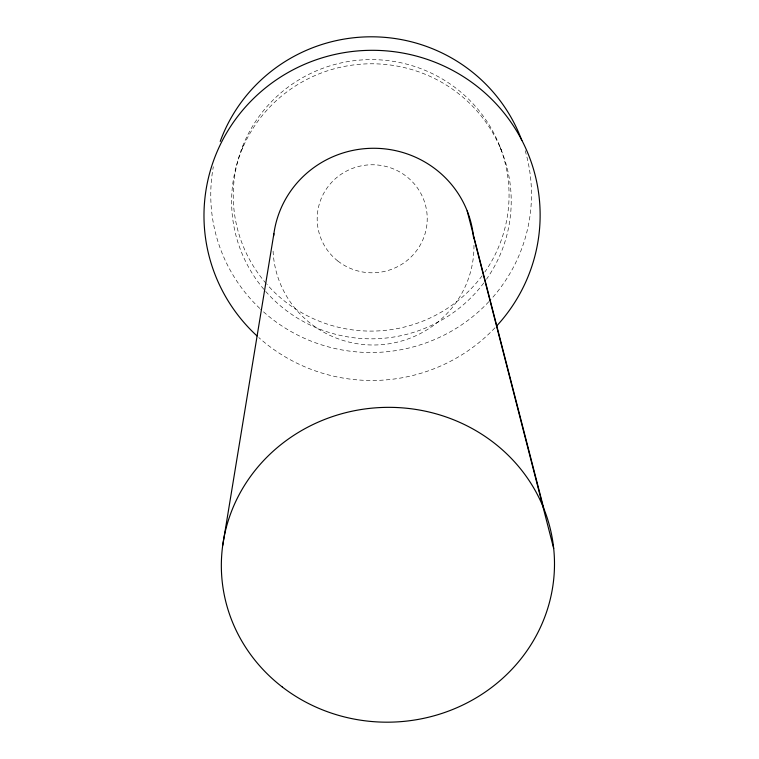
<?xml version="1.0" encoding="UTF-8"?>
<svg xmlns="http://www.w3.org/2000/svg" width="759" height="759" viewBox="0 0 759 759"><rect width="100%" height="100%" fill="white"/><g stroke="black" fill="none" stroke-linecap="round" stroke-linejoin="round"><path stroke-width="0.57" stroke-dasharray="3.79 2.85" d="M242.225 148.925L243.724 143.631M499.925 146.61L501.984 151.942M473.958 245.271A100.492 98.357 -2.6 0 1 375.155 344.984A100.492 98.357 -2.6 0 1 273.012 248.943M494.972 327.803A168.09 165.083 -2.6 0 1 258.781 337.546M525.181 150.643A160.367 157.853 -2.6 0 1 489.631 300.83M488.834 301.693A160.367 157.853 -2.6 0 1 260.679 309.274M259.825 308.458A160.367 157.853 -2.6 0 1 213.326 166.733M266.143 283.505A137.91 135.738 -2.6 0 1 272.851 100.292A137.91 135.738 -2.6 0 1 458.834 90.463A137.91 135.738 -2.6 0 1 484.897 271.95M482.126 275.783A137.91 135.738 -2.6 0 1 266.921 284.388M483.796 282.946A139.808 137.521 -2.6 0 1 243.838 257.728A139.808 137.521 -2.6 0 1 384.149 64.335A139.808 137.521 -2.6 0 1 486.519 279.198M337.907 261.068A55.018 54.012 -2.6 0 0 426.615 226.751A55.018 54.012 -2.6 0 0 352.119 168.526A55.018 54.012 -2.6 0 0 337.907 261.068"/><path stroke-width="1.14" d="M222.719 545.446L273.885 233.734M467.183 210.945L543.748 508.378M473.388 235.945L553.691 548.472M273.601 236.04A100.492 98.357 -2.6 0 1 374.804 148.28A100.492 98.357 -2.6 0 1 473.616 238.25M257.054 335.971A168.09 165.083 -2.6 0 1 248.829 103.319A168.09 165.083 -2.6 0 1 485.675 93.556A168.09 165.083 -2.6 0 1 496.566 326.095M220.214 141.44A160.367 157.853 -2.6 0 1 370.847 36.802A160.367 157.853 -2.6 0 1 521.831 140.51M282.329 687.028A166.591 157.398 -2.6 0 0 552.286 589.506A166.591 157.398 -2.6 0 0 329.15 417.754A166.591 157.398 -2.6 0 0 282.329 687.028"/></g></svg>
